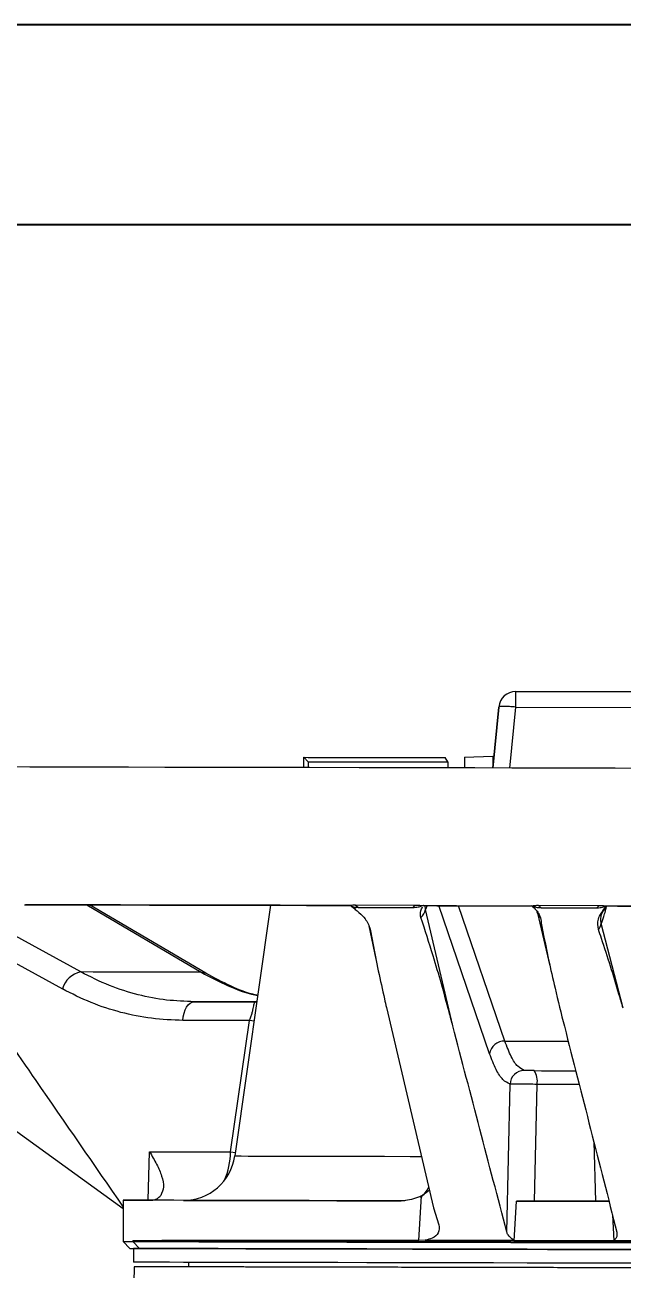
# Model space of a CAD drawing. Header units: millimetres. Extents: x 2160 to 4596, y 811 to 2534.
# Drawn here: x 2826.2 to 2913, y 2353.3 to 2534 of the extents above; entities that cross this region are included whole.
import ezdxf

# ---------------------------------------------------------------- set-up
doc = ezdxf.new("R2010")
doc.units = ezdxf.units.MM
doc.layers.add('AM_BOR', color=7, linetype='Continuous', lineweight=50)
doc.layers.add('粗实线', color=7, linetype='Continuous', lineweight=40)

# ---------------------------------------------------------------- blocks, each defined once
blk = doc.blocks.new('rA3')
at = {"layer": '粗实线'}
for p, q in [((753.384, 421.26), (333.384, 421.26)), ((748.384, 416.26), (358.384, 416.26))]:
    blk.add_line(p, q, dxfattribs=at)

msp = doc.modelspace()

# ---------------------------------------------------------------- linework, layer by layer
at = {"color": 7, "linetype": 'Continuous', "lineweight": 25}
for p, q in [((2897.444, 2435), (2897.449, 2437.261)), ((2930.424, 2437.19), (2897.449, 2437.261)), ((2897.449, 2437.261), (2897.449, 2437.261)), ((2897.449, 2437.261), (2930.424, 2437.191)), ((2894.956, 2435.005), (2894.086, 2426.148)), ((2894.086, 2426.148), (2894.956, 2435.005)), ((2894.956, 2435.005), (2894.956, 2435.005)), ((2896.575, 2426.143), (2897.444, 2435)), ((2897.444, 2435), (2930.419, 2434.929)), ((2866.665, 2426.206), (2866.668, 2427.703)), ((2866.668, 2427.703), (2867.302, 2427.069)), ((2867.302, 2427.069), (2867.3, 2426.205)), ((2887.573, 2427.04), (2887.179, 2427.666)), ((2887.573, 2427.04), (2887.571, 2426.162)), ((2891.501, 2426.155), (2887.571, 2426.163)), ((2889.972, 2427.751), (2889.969, 2426.158)), ((2889.972, 2427.751), (2894.116, 2427.894)), ((2894.116, 2427.894), (2894.113, 2426.42)), ((2894.116, 2427.894), (2894.257, 2427.894)), ((2834.32, 2396.537), (2813.796, 2407.834)), ((2826.385, 2406.293), (2827.046, 2406.291)), ((2835.202, 2406.275), (2851.788, 2396.499)), ((2852.444, 2396.354), (2835.596, 2406.274)), ((2874.123, 2406.275), (2882.763, 2406.257)), ((2874.123, 2406.275), (2874.615, 2405.924)), ((2811.089, 2405.406), (2831.658, 2394.076)), ((2861.868, 2406.218), (2856.674, 2369.824)), ((2873.424, 2406.193), (2873.583, 2406.079)), ((2874.205, 2405.605), (2873.584, 2406.078)), ((2874.615, 2405.924), (2882.514, 2405.907)), ((2882.763, 2406.257), (2882.514, 2405.907)), ((2884.045, 2406.177), (2883.996, 2406.171)), ((2884.339, 2405.598), (2884.263, 2406.206)), ((2884.552, 2406.176), (2884.339, 2405.598)), ((2888.299, 2388.699), (2884.339, 2405.598)), ((2893.631, 2384.664), (2886.284, 2406.172)), ((2895.843, 2386.492), (2889.111, 2406.166)), ((2899.702, 2406.183), (2899.855, 2406.032)), ((2899.772, 2406.144), (2899.766, 2406.137)), ((2900.451, 2405.331), (2900.602, 2405.058)), ((2900.602, 2405.057), (2902.377, 2397.432)), ((2900.678, 2406.218), (2909.536, 2406.199)), ((2900.678, 2406.218), (2901.096, 2405.867)), ((2901.096, 2405.867), (2909.196, 2405.85)), ((2909.536, 2406.199), (2909.196, 2405.85)), ((2910.605, 2406.114), (2910.501, 2406)), ((2876.101, 2403.246), (2877.128, 2398.413)), ((2912.997, 2391.287), (2909.839, 2403.589)), ((2850.791, 2392.222), (2859.646, 2392.203)), ((2859.647, 2392.203), (2857.985, 2392.206)), ((2859.868, 2392.206), (2859.646, 2392.203)), ((2859.646, 2392.203), (2859.868, 2392.202)), ((2878.673, 2391.364), (2885.478, 2362.291)), ((2840.469, 2362.129), (2804.18, 2388.46)), ((2858.778, 2389.489), (2849.147, 2389.509)), ((2856.066, 2370.415), (2858.778, 2389.489)), ((2859.465, 2389.379), (2858.778, 2389.489)), ((2896.13, 2358.783), (2896.603, 2380.246)), ((2900.17, 2363.274), (2900.524, 2380.217)), ((2844.1, 2363.394), (2844.279, 2370.44)), ((2844.279, 2370.44), (2856.066, 2370.415)), ((2856.066, 2370.415), (2856.744, 2370.314)), ((2908.753, 2371.878), (2908.989, 2363.255)), ((2883.738, 2364.02), (2884.873, 2364.874)), ((2840.472, 2363.402), (2840.459, 2357.402)), ((2849.275, 2363.383), (2844.752, 2363.393)), ((2883.382, 2357.543), (2883.738, 2364.02)), ((2897.209, 2357.521), (2897.529, 2363.28)), ((2885.478, 2362.291), (2886.269, 2359.837)), ((2911.452, 2361.294), (2911.653, 2357.491)), ((2841.878, 2357.399), (2841.878, 2357.502)), ((2884.296, 2357.608), (2883.382, 2357.543)), ((2897.115, 2357.581), (2897.209, 2357.521)), ((2911.718, 2357.549), (2911.653, 2357.491)), ((2840.459, 2357.402), (2841.457, 2356.4)), ((2842.856, 2356.397), (2841.878, 2357.399)), ((2841.957, 2356.399), (2841.953, 2354.399)), ((2849.953, 2354.382), (2849.951, 2353.723)), ((2842.052, 2353.74), (2841.726, 2332.372))]:
    msp.add_line(p, q, dxfattribs=at)
at = {"color": 7, "linetype": 'Continuous', "lineweight": 25, "flags": 128}
for points in [[(2919.365, 2426.094), (2911.847, 2426.11), (2904.338, 2426.126), (2896.853, 2426.142), (2889.41, 2426.158), (2882.024, 2426.174), (2874.711, 2426.189), (2867.489, 2426.205), (2860.373, 2426.22), (2853.378, 2426.235), (2846.519, 2426.25), (2839.813, 2426.264), (2833.273, 2426.278), (2826.914, 2426.292), (2820.751, 2426.305)], [(2866.665, 2426.208), (2862.1, 2426.218), (2855.008, 2426.233), (2848.052, 2426.248), (2841.248, 2426.262), (2834.61, 2426.277), (2828.153, 2426.29), (2821.893, 2426.304)], [(2835.538, 2406.275), (2838.996, 2406.267), (2844.758, 2406.255)], [(2851.788, 2396.499), (2849.254, 2396.505), (2846.813, 2396.51), (2844.47, 2396.515), (2842.227, 2396.52), (2840.087, 2396.524), (2838.054, 2396.529), (2836.131, 2396.533), (2834.32, 2396.537)], [(2851.788, 2396.499), (2852.144, 2396.472), (2852.442, 2396.355)], [(2849.147, 2389.509), (2849.196, 2390.047), (2849.301, 2390.56), (2849.459, 2391.03), (2849.664, 2391.438), (2849.909, 2391.772), (2850.186, 2392.019), (2850.483, 2392.171), (2850.791, 2392.222)], [(2895.843, 2386.492), (2897.219, 2386.489), (2898.6, 2386.486), (2899.984, 2386.483), (2901.371, 2386.48), (2902.761, 2386.477), (2904.154, 2386.474), (2905.023, 2386.473)], [(2900.12, 2382.211), (2901.14, 2382.209), (2902.162, 2382.206), (2903.186, 2382.204), (2904.213, 2382.202), (2905.242, 2382.2), (2906.112, 2382.198)], [(2906.621, 2380.204), (2906.514, 2380.205), (2905.51, 2380.207), (2904.509, 2380.209), (2903.509, 2380.211), (2902.512, 2380.213), (2901.517, 2380.215), (2900.524, 2380.217)], [(2856.674, 2369.824), (2856.686, 2369.824), (2856.963, 2369.823), (2857.605, 2369.822), (2858.606, 2369.819), (2859.96, 2369.816), (2861.66, 2369.813), (2863.695, 2369.808), (2866.052, 2369.803), (2868.716, 2369.798), (2871.671, 2369.791), (2874.898, 2369.784), (2878.378, 2369.777), (2882.088, 2369.769), (2883.684, 2369.766)], [(2880.792, 2363.315), (2876.131, 2363.325), (2871.672, 2363.335), (2867.436, 2363.344), (2863.445, 2363.353), (2859.72, 2363.361), (2856.279, 2363.368), (2853.141, 2363.375), (2850.322, 2363.381), (2847.835, 2363.386), (2845.693, 2363.391), (2843.908, 2363.395), (2842.488, 2363.398), (2841.441, 2363.4), (2840.772, 2363.401), (2840.484, 2363.402), (2840.58, 2363.402), (2841.057, 2363.401), (2841.915, 2363.399), (2843.149, 2363.396), (2844.752, 2363.393)], [(2910.95, 2363.251), (2909.603, 2363.254), (2907.861, 2363.258), (2906.123, 2363.261), (2904.391, 2363.265), (2902.664, 2363.269), (2900.944, 2363.272), (2899.232, 2363.276), (2897.529, 2363.28)], [(2900.17, 2363.274), (2901.263, 2363.272), (2902.359, 2363.269), (2903.458, 2363.267), (2904.56, 2363.265), (2905.664, 2363.262), (2906.77, 2363.26), (2907.879, 2363.258), (2908.989, 2363.255)], [(2841.878, 2357.502), (2843.098, 2357.5), (2844.671, 2357.496), (2846.591, 2357.492), (2848.846, 2357.487), (2851.428, 2357.482), (2854.322, 2357.476), (2857.514, 2357.469), (2860.99, 2357.461), (2864.732, 2357.453), (2868.722, 2357.445), (2872.94, 2357.436), (2877.366, 2357.426), (2881.979, 2357.416), (2886.755, 2357.406), (2891.671, 2357.396), (2896.704, 2357.385), (2901.829, 2357.374), (2907.02, 2357.363), (2912.253, 2357.352), (2917.502, 2357.34)], [(2884.296, 2357.608), (2885.852, 2357.605), (2887.422, 2357.601), (2889.007, 2357.598), (2890.605, 2357.595), (2892.215, 2357.591), (2893.838, 2357.588), (2895.471, 2357.584), (2897.115, 2357.581)], [(2911.718, 2357.549), (2913.416, 2357.546), (2915.115, 2357.542), (2916.815, 2357.539), (2918.514, 2357.535), (2920.211, 2357.531), (2921.906, 2357.528), (2923.598, 2357.524), (2925.286, 2357.52)], [(2840.459, 2357.402), (2840.559, 2357.402), (2841.028, 2357.401), (2841.878, 2357.399)], [(2841.457, 2356.4), (2841.556, 2356.4), (2842.018, 2356.399), (2842.856, 2356.397)], [(2841.878, 2357.399), (2843.098, 2357.396), (2844.671, 2357.393), (2846.59, 2357.389), (2848.846, 2357.384), (2851.427, 2357.378), (2854.321, 2357.372), (2857.514, 2357.365), (2860.99, 2357.358), (2864.732, 2357.35), (2868.722, 2357.341), (2872.94, 2357.332), (2877.366, 2357.323), (2881.979, 2357.313), (2886.755, 2357.303), (2891.671, 2357.292), (2896.704, 2357.281), (2901.829, 2357.27), (2907.02, 2357.259), (2912.253, 2357.248), (2917.502, 2357.237)], [(2914.188, 2356.244), (2909.121, 2356.255), (2904.084, 2356.266), (2899.102, 2356.276), (2894.197, 2356.287), (2889.394, 2356.297), (2884.714, 2356.307), (2880.182, 2356.317), (2875.817, 2356.326), (2871.641, 2356.335), (2867.674, 2356.344), (2863.935, 2356.352), (2860.442, 2356.359), (2857.21, 2356.366), (2854.256, 2356.372), (2851.594, 2356.378), (2849.236, 2356.383), (2847.194, 2356.388), (2845.476, 2356.391), (2844.093, 2356.394), (2843.049, 2356.396), (2842.351, 2356.398), (2842.001, 2356.399), (2841.957, 2356.399)], [(2842.856, 2356.397), (2844.06, 2356.394), (2845.613, 2356.391), (2847.507, 2356.387), (2849.732, 2356.382), (2852.279, 2356.377), (2855.135, 2356.37), (2858.285, 2356.364), (2861.714, 2356.356), (2865.406, 2356.348), (2869.343, 2356.34), (2873.505, 2356.331), (2877.872, 2356.322), (2882.423, 2356.312), (2887.136, 2356.302), (2891.987, 2356.292), (2896.952, 2356.281), (2902.009, 2356.27), (2907.131, 2356.259), (2912.294, 2356.248), (2917.473, 2356.237)], [(2914.184, 2354.244), (2909.117, 2354.255), (2904.08, 2354.266), (2899.097, 2354.276), (2894.193, 2354.287), (2889.389, 2354.297), (2884.71, 2354.307), (2880.177, 2354.317), (2875.813, 2354.326), (2871.637, 2354.335), (2867.67, 2354.344), (2863.931, 2354.352), (2860.437, 2354.359), (2857.206, 2354.366), (2854.252, 2354.372), (2851.59, 2354.378), (2849.232, 2354.383), (2847.189, 2354.388), (2845.472, 2354.391), (2844.089, 2354.394), (2843.045, 2354.396), (2842.347, 2354.398), (2841.997, 2354.399), (2841.953, 2354.399)]]:
    msp.add_lwpolyline(points, dxfattribs=at)
at = {"color": 7, "linetype": 'Continuous', "lineweight": 25}
for centre, radius, start, end in [((2897.444, 2434.761), 2.5, 89.87751, 174.39392), ((2897.444, 2434.761), 2.5, 89.87751, 174.39392), ((2882.537, 2405.878), 1.823, 308.25504, 351.17437), ((2902.058, 2405.502), 1.522, 197.80201, 225.85834), ((2877.548, 2403.596), 1.488, 193.75442, 213.93144), ((2908.101, 2403.857), 1.759, 318.63519, 351.23149), ((2834.988, 2393.145), 3.457, 101.14062, 164.37777), ((2895.75, 2384.352), 2.143, 87.51436, 171.60882), ((2898.668, 2380.185), 2.066, 90.16378, 178.29517), ((2897.667, 2380.676), 2.894, 350.88042, 32.03121), ((2844.92, 2370.656), 11.149, 336.94632, 358.7596), ((2849.249, 2370.883), 7.5, 269.87751, 351.87751), ((2880.515, 2367.551), 4.862, 309.67622, 331.69155)]:
    msp.add_arc(centre, radius, start, end, dxfattribs=at)
for points in [[(2897.444, 2435), (2897.12, 2435.028), (2896.472, 2435.084), (2895.652, 2435.109), (2895.075, 2435.087), (2894.996, 2435.032), (2894.956, 2435.005)], [(2857.985, 2392.206), (2856.664, 2392.209), (2854.023, 2392.215), (2851.868, 2392.219), (2850.791, 2392.222)], [(2988.851, 2353.426), (2988.73, 2353.426), (2988.487, 2353.427), (2986.538, 2353.431), (2983.462, 2353.438), (2979.198, 2353.447), (2973.85, 2353.458), (2967.501, 2353.472), (2960.262, 2353.487), (2952.256, 2353.504), (2943.621, 2353.522), (2934.503, 2353.542), (2925.059, 2353.562), (2915.451, 2353.583), (2905.843, 2353.603), (2896.4, 2353.623), (2887.282, 2353.643), (2878.646, 2353.661), (2870.641, 2353.679), (2863.401, 2353.694), (2857.052, 2353.708), (2851.704, 2353.719), (2847.441, 2353.728), (2844.365, 2353.735), (2842.415, 2353.739), (2842.173, 2353.74), (2842.052, 2353.74)], [(2915.451, 2353.583), (2912.593, 2353.589), (2906.877, 2353.601), (2898.45, 2353.619), (2890.314, 2353.636), (2882.608, 2353.653), (2875.463, 2353.668), (2869.004, 2353.682), (2863.338, 2353.694), (2858.565, 2353.704), (2854.761, 2353.713), (2852.016, 2353.719), (2850.276, 2353.722), (2850.06, 2353.723), (2849.951, 2353.723)]]:
    msp.add_open_spline(points, degree=3, dxfattribs=at)
for points, knots in [([(2866.668, 2427.703), (2870.034, 2427.697), (2876.783, 2427.685), (2883.708, 2427.672), (2887.179, 2427.666)], [0, 0, 0, 0, 0.4988559, 1, 1, 1, 1]), ([(2867.302, 2427.069), (2870.629, 2427.065), (2877.298, 2427.056), (2884.143, 2427.045), (2887.573, 2427.04)], [0, 0, 0, 0, 0.498853, 1, 1, 1, 1]), ([(2826.149, 2406.303), (2829.764, 2406.295), (2837.031, 2406.279), (2848.652, 2406.254), (2860.768, 2406.227), (2869.188, 2406.209), (2873.418, 2406.2)], [0, 0, 0, 0, 0.2462727, 0.4950304, 0.7462729, 1, 1, 1, 1]), ([(2873.424, 2406.193), (2870.221, 2406.2), (2863.802, 2406.214), (2855.067, 2406.233), (2847.146, 2406.25), (2840.014, 2406.265), (2833.029, 2406.28), (2828.534, 2406.29), (2826.286, 2406.295)], [0, 0, 0, 0, 0.19237286, 0.38549459, 0.53836149, 0.69122839, 0.8456142, 1, 1, 1, 1]), ([(2873.418, 2406.2), (2873.428, 2406.208), (2873.443, 2406.222), (2873.594, 2406.252), (2873.814, 2406.271), (2874.01, 2406.275), (2874.111, 2406.275), (2874.123, 2406.275)], [0, 0, 0, 0, 0.3360223, 0.5579813, 0.7819403, 0.9725676, 1, 1, 1, 1]), ([(2811.237, 2404.935), (2816.752, 2396.873), (2826.468, 2382.668), (2836.243, 2368.529), (2840.47, 2362.415)], [0, 0, 0, 0, 0.5675786, 1, 1, 1, 1]), ([(2873.418, 2406.2), (2873.529, 2406.143), (2873.803, 2406.003), (2874.241, 2405.932), (2874.541, 2405.926), (2874.615, 2405.924)], [0, 0, 0, 0, 0.33920621, 0.83862702, 1, 1, 1, 1]), ([(2873.585, 2406.079), (2874.338, 2405.483), (2875.684, 2404.418), (2876.121, 2403.271), (2876.313, 2402.766)], [0, 0, 0, 0, 0.5596946, 1, 1, 1, 1]), ([(2882.514, 2405.907), (2882.767, 2405.918), (2883.246, 2405.939), (2883.686, 2406.101), (2883.894, 2406.178)], [0, 0, 0, 0, 0.5274406, 1, 1, 1, 1]), ([(2882.763, 2406.257), (2882.864, 2406.256), (2883.066, 2406.253), (2883.354, 2406.234), (2883.636, 2406.206), (2883.796, 2406.187), (2883.882, 2406.179), (2883.894, 2406.178)], [0, 0, 0, 0, 0.21002082, 0.42148121, 0.61074553, 0.94244522, 1, 1, 1, 1]), ([(2883.666, 2404.446), (2883.617, 2404.768), (2883.535, 2405.299), (2883.802, 2405.782), (2883.907, 2405.974)], [0, 0, 0, 0, 0.6047847, 1, 1, 1, 1]), ([(2883.894, 2406.178), (2886.531, 2406.172), (2891.802, 2406.161), (2897.132, 2406.149), (2899.797, 2406.144)], [0, 0, 0, 0, 0.5001571, 1, 1, 1, 1]), ([(2883.996, 2406.171), (2886.61, 2406.165), (2891.838, 2406.154), (2897.124, 2406.143), (2899.766, 2406.137)], [0, 0, 0, 0, 0.5001595, 1, 1, 1, 1]), ([(2899.766, 2406.137), (2900.197, 2405.726), (2900.783, 2405.168), (2900.953, 2404.567), (2900.998, 2404.409)], [0, 0, 0, 0, 0.7373515, 1, 1, 1, 1]), ([(2899.797, 2406.144), (2899.825, 2406.15), (2899.883, 2406.163), (2900.073, 2406.194), (2900.335, 2406.213), (2900.538, 2406.218), (2900.653, 2406.218), (2900.678, 2406.218)], [0, 0, 0, 0, 0.2814646, 0.5659598, 0.7573018, 0.9482948, 1, 1, 1, 1]), ([(2899.797, 2406.144), (2899.981, 2406.066), (2900.367, 2405.902), (2900.846, 2405.879), (2901.096, 2405.867)], [0, 0, 0, 0, 0.4773597, 1, 1, 1, 1]), ([(2909.196, 2405.85), (2909.353, 2405.856), (2909.747, 2405.869), (2910.211, 2405.975), (2910.471, 2406.091), (2910.537, 2406.121)], [0, 0, 0, 0, 0.3322049, 0.8309967, 1, 1, 1, 1]), ([(2909.421, 2402.695), (2909.354, 2403.202), (2909.201, 2404.349), (2910.035, 2405.41), (2910.499, 2406.001)], [0, 0, 0, 0, 0.4426348, 1, 1, 1, 1]), ([(2909.536, 2406.199), (2909.638, 2406.198), (2909.841, 2406.196), (2910.108, 2406.177), (2910.352, 2406.149), (2910.472, 2406.129), (2910.529, 2406.122), (2910.537, 2406.121)], [0, 0, 0, 0, 0.2099462, 0.4212951, 0.6110203, 0.9471646, 1, 1, 1, 1]), ([(2910.5, 2406), (2910.237, 2405.61), (2909.838, 2405.019), (2909.697, 2404.327), (2909.726, 2403.963), (2909.771, 2403.778), (2909.804, 2403.677), (2909.824, 2403.625), (2909.835, 2403.599), (2909.838, 2403.592), (2909.839, 2403.59), (2909.839, 2403.589), (2909.839, 2403.589), (2909.839, 2403.589)], [0, 0, 0, 0, 0.4928292, 0.7454599, 0.8721173, 0.9358438, 0.9678536, 0.9916466, 0.9977503, 0.9993549, 0.9997963, 0.9999274, 1, 1, 1, 1]), ([(2909.839, 2403.589), (2909.916, 2403.774), (2910.061, 2404.122), (2910.282, 2404.83), (2910.468, 2405.442), (2910.569, 2405.994), (2910.6, 2406.165)], [0, 0, 0, 0, 0.2844413, 0.5330292, 0.8550922, 1, 1, 1, 1]), ([(2910.537, 2406.121), (2914.95, 2406.111), (2923.732, 2406.093), (2936.79, 2406.065), (2949.6, 2406.038), (2957.899, 2406.021), (2962.027, 2406.012)], [0, 0, 0, 0, 0.2537268, 0.5049693, 0.7537271, 1, 1, 1, 1]), ([(2961.953, 2406.005), (2958.742, 2406.011), (2952.306, 2406.025), (2943.141, 2406.044), (2934.58, 2406.063), (2926.634, 2406.08), (2918.635, 2406.097), (2913.281, 2406.108), (2910.605, 2406.114)], [0, 0, 0, 0, 0.1923705, 0.3854898, 0.5383578, 0.6912259, 0.8456129, 1, 1, 1, 1]), ([(2876.313, 2402.766), (2876.435, 2402.091), (2877.044, 2398.718), (2877.854, 2394.916), (2878.575, 2391.79), (2878.673, 2391.364)], [0, 0, 0, 0, 0.1776255, 0.8881599, 1, 1, 1, 1]), ([(2888.299, 2388.699), (2888.119, 2389.379), (2887.222, 2392.777), (2885.751, 2398.025), (2884.266, 2402.597), (2883.666, 2404.446)], [0, 0, 0, 0, 0.1295721, 0.6478768, 1, 1, 1, 1]), ([(2900.998, 2404.409), (2901.122, 2403.729), (2901.74, 2400.328), (2902.886, 2395.078), (2904.02, 2390.511), (2904.479, 2388.662)], [0, 0, 0, 0, 0.1295185, 0.6476203, 1, 1, 1, 1]), ([(2912.997, 2391.287), (2912.801, 2391.962), (2911.819, 2395.34), (2910.635, 2399.143), (2909.567, 2402.268), (2909.421, 2402.695)], [0, 0, 0, 0, 0.1775689, 0.8878728, 1, 1, 1, 1]), ([(2850.791, 2392.222), (2849.45, 2392.271), (2846.713, 2392.37), (2842.589, 2393.175), (2838.395, 2394.479), (2835.695, 2395.842), (2834.32, 2396.537)], [0, 0, 0, 0, 0.2354209, 0.48057, 0.7354347, 1, 1, 1, 1]), ([(2851.788, 2396.499), (2853.081, 2395.816), (2855.62, 2394.475), (2858.395, 2393.429), (2859.852, 2393.142), (2859.998, 2393.114)], [0, 0, 0, 0, 0.4830694, 0.9484274, 1, 1, 1, 1]), ([(2860.002, 2393.142), (2859.92, 2393.159), (2858.584, 2393.435), (2856.032, 2394.442), (2853.642, 2395.716), (2852.444, 2396.354)], [0, 0, 0, 0, 0.0316795, 0.5146214, 1, 1, 1, 1]), ([(2849.147, 2389.509), (2847.625, 2389.568), (2844.592, 2389.686), (2840.129, 2390.597), (2835.781, 2391.988), (2833.032, 2393.38), (2831.658, 2394.076)], [0, 0, 0, 0, 0.2514799, 0.5012785, 0.7507527, 1, 1, 1, 1]), ([(2858.778, 2389.489), (2858.853, 2389.667), (2858.999, 2390.014), (2859.171, 2390.548), (2859.293, 2391.029), (2859.409, 2391.583), (2859.495, 2392.086), (2859.595, 2392.164), (2859.646, 2392.203)], [0, 0, 0, 0, 0.1251651, 0.2440023, 0.362149, 0.4834229, 0.7377951, 1, 1, 1, 1]), ([(2896.13, 2358.783), (2894.824, 2363.765), (2892.213, 2373.728), (2889.603, 2383.709), (2888.299, 2388.699)], [0, 0, 0, 0, 0.4999998, 1, 1, 1, 1]), ([(2904.479, 2388.662), (2905.749, 2383.672), (2908.289, 2373.692), (2910.83, 2363.73), (2912.101, 2358.749)], [0, 0, 0, 0, 0.4999999, 1, 1, 1, 1]), ([(2898.662, 2382.251), (2898.345, 2382.406), (2897.697, 2382.725), (2896.745, 2384.119), (2896.148, 2385.69), (2895.843, 2386.492)], [0, 0, 0, 0, 0.3189724, 0.6523087, 1, 1, 1, 1]), ([(2896.603, 2380.246), (2896.252, 2380.417), (2895.554, 2380.757), (2894.553, 2382.246), (2893.939, 2383.856), (2893.631, 2384.664)], [0, 0, 0, 0, 0.3342946, 0.6658535, 1, 1, 1, 1]), ([(2900.12, 2382.211), (2899.958, 2382.211), (2899.632, 2382.213), (2899.243, 2382.218), (2898.988, 2382.225), (2898.833, 2382.232), (2898.716, 2382.241), (2898.68, 2382.247), (2898.662, 2382.251)], [0, 0, 0, 0, 0.2492901, 0.4985495, 0.6241649, 0.7490284, 0.8744685, 1, 1, 1, 1]), ([(2900.524, 2380.217), (2900.114, 2380.225), (2899.479, 2380.237), (2898.641, 2380.249), (2898.025, 2380.254), (2897.486, 2380.256), (2896.909, 2380.254), (2896.724, 2380.249), (2896.603, 2380.246)], [0, 0, 0, 0, 0.2309533, 0.3576683, 0.4887983, 0.6215768, 0.7530258, 1, 1, 1, 1]), ([(2844.279, 2370.44), (2844.651, 2369.831), (2845.395, 2368.613), (2846.103, 2366.884), (2846.46, 2365.266), (2846.096, 2364.49), (2845.914, 2364.102)], [0, 0, 0, 0, 0.2505535, 0.5002592, 0.7500542, 1, 1, 1, 1]), ([(2844.752, 2363.393), (2845.055, 2363.467), (2845.443, 2363.561), (2845.829, 2364.004), (2845.914, 2364.102)], [0, 0, 0, 0, 0.7808049, 1, 1, 1, 1]), ([(2849.314, 2363.383), (2849.29, 2363.383), (2849.178, 2363.383), (2849.823, 2363.382), (2851.302, 2363.379), (2853.709, 2363.374), (2856.923, 2363.367), (2860.903, 2363.358), (2865.528, 2363.348), (2870.701, 2363.337), (2875.78, 2363.326), (2879.303, 2363.319), (2880.793, 2363.316)], [0, 0, 0, 0, 0.0298522, 0.1417815, 0.2546514, 0.3682744, 0.4818904, 0.5947604, 0.7066966, 0.8153979, 0.9219292, 1, 1, 1, 1]), ([(2883.738, 2364.02), (2882.981, 2363.724), (2882.012, 2363.344), (2881.011, 2363.321), (2880.792, 2363.315)], [0, 0, 0, 0, 0.7807887, 1, 1, 1, 1]), ([(2897.529, 2363.28), (2897.849, 2363.279), (2898.489, 2363.278), (2899.439, 2363.276), (2899.987, 2363.274), (2900.17, 2363.274)], [0, 0, 0, 0, 0.3996834, 0.7993643, 1, 1, 1, 1]), ([(2908.989, 2363.255), (2909.359, 2363.254), (2910.089, 2363.253), (2910.668, 2363.252), (2910.953, 2363.251)], [0, 0, 0, 0, 0.5075978, 1, 1, 1, 1]), ([(2886.269, 2359.837), (2886.311, 2359.43), (2886.388, 2358.676), (2885.533, 2357.904), (2884.651, 2357.693), (2884.296, 2357.608)], [0, 0, 0, 0, 0.413014, 0.7645313, 1, 1, 1, 1]), ([(2883.382, 2357.543), (2881.525, 2357.545), (2877.811, 2357.55), (2872.506, 2357.554), (2867.443, 2357.556), (2862.73, 2357.556), (2858.437, 2357.555), (2854.539, 2357.551), (2851.039, 2357.545), (2847.475, 2357.536), (2844.126, 2357.523), (2842.632, 2357.509), (2841.878, 2357.502)], [0, 0, 0, 0, 0.0890148, 0.1780296, 0.2696304, 0.3612313, 0.4502461, 0.5392609, 0.6308618, 0.7224627, 0.8600618, 1, 1, 1, 1]), ([(2897.115, 2357.581), (2896.795, 2357.844), (2896.321, 2358.234), (2896.177, 2358.649), (2896.13, 2358.783)], [0, 0, 0, 0, 0.675436, 1, 1, 1, 1]), ([(2911.653, 2357.491), (2909.22, 2357.496), (2904.353, 2357.508), (2899.591, 2357.517), (2897.209, 2357.521)], [0, 0, 0, 0, 0.4998371, 1, 1, 1, 1]), ([(2912.101, 2358.749), (2912.12, 2358.466), (2912.148, 2358.047), (2911.824, 2357.672), (2911.718, 2357.549)], [0, 0, 0, 0, 0.6730898, 1, 1, 1, 1])]:
    msp.add_open_spline(points, degree=3, knots=knots, dxfattribs=at)

# ---------------------------------------------------------------- block references
at = {"layer": 'AM_BOR', "xscale": 5.80078125, "yscale": 5.80078125, "zscale": 5.80078125}
msp.add_blockref('rA3', (226.083, 90.406), dxfattribs=at)

doc.saveas('drawing.dxf')
